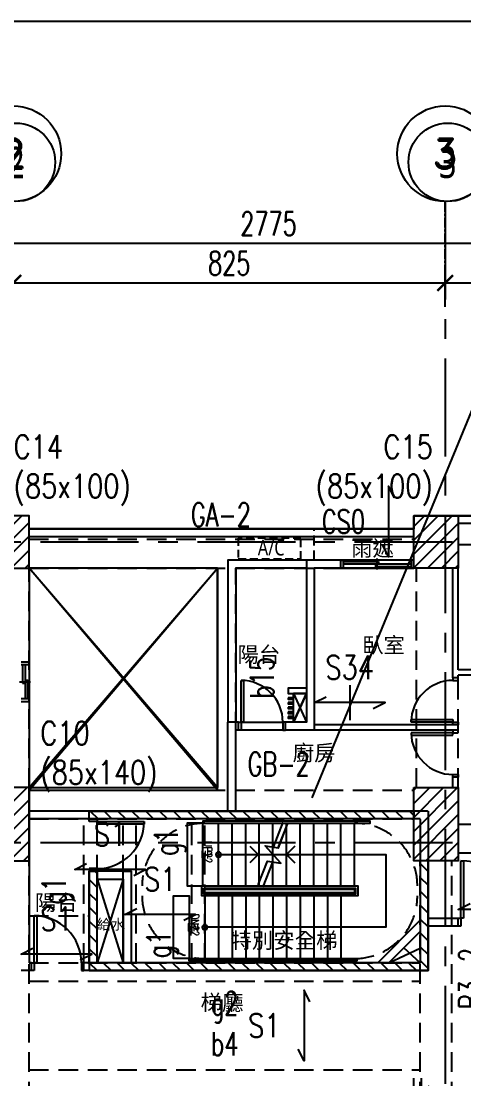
# Model space of a CAD drawing. Header units: millimetres. Extents: x -3377 to 119122, y -22007 to 15479.
# Drawn here: x 65267 to 66112, y 5737 to 7760 of the extents above; entities that cross this region are included whole.
import ezdxf
from ezdxf import colors
from ezdxf.entities.mleader import LeaderData, LeaderLine
from ezdxf.enums import TextEntityAlignment as Align
from ezdxf.math import Vec2, Vec3

# ---------------------------------------------------------------- set-up
doc = ezdxf.new("R2010")
doc.units = ezdxf.units.MM
doc.header["$LTSCALE"] = 150
doc.header["$MEASUREMENT"] = 0
for name, pattern in [('11', [0.15, 0.1, -0.05]), ('CENTER', [2, 1.25, -0.25, 0.25, -0.25]), ('CONTINOUS', [0]), ('HIDDEN', [0.375, 0.25, -0.125]), ('HIDDEN2', [0.1875, 0.125, -0.0625]), ('HIDDENX2', [0.75, 0.5, -0.25])]:
    doc.linetypes.add(name, pattern=pattern)
doc.layers.get('0').update_dxf_attribs({"plot": 0})
for name, color, linetype in [('ASSLN', 8, 'Continuous'), ('COL', 1, 'Continuous'), ('Col-Line', 8, 'CENTER'), ('GRID', 5, 'CENTER'), ('OPEN', 4, 'Continuous'), ('OTHER', 4, 'Continuous'), ('S-COL', 7, 'Continuous'), ('S-COLB', 4, 'HIDDEN'), ('S-CONCWALL', 30, 'Continuous'), ('S-DIM', 2, 'Continuous'), ('S-GRID', 1, 'CENTER'), ('S-GRID-DIM', 2, 'Continuous'), ('S-GRID-T', 3, 'Continuous'), ('S-HATCH-COL', 13, 'Continuous'), ('S-HATCH-CONCWALL', 161, 'Continuous'), ('S-OPEN', 13, 'Continuous'), ('S-RCBMB', 3, 'HIDDEN'), ('S-RCBMG', 2, 'HIDDEN'), ('S-SLAB', 5, 'Continuous'), ('S-SLABT', 2, 'Continuous'), ('S-STAIR', 1, 'Continuous'), ('S-TEXTB', 3, 'Continuous'), ('S-TEXTC', 3, 'Continuous'), ('S-TEXTG', 2, 'Continuous'), ('STAIR', 4, 'Continuous'), ('TEXT', 2, 'Continuous'), ('WALL', 2, 'Continuous'), ('WALL2', 3, 'Continuous'), ('WALL3', 4, 'Continuous')]:
    doc.layers.add(name, color=color, linetype=linetype)
for name, color, linetype, plot in [('S-ARCH', 252, 'Continuous', False), ('S-CLOUD_20220217(結構依建築圖2022-0216修改)', 4, 'Continuous', False), ('機電', 11, 'Continuous', False)]:
    doc.layers.add(name, color=color, linetype=linetype, plot=plot)
doc.styles.add('3E', font='simplex.shx', dxfattribs={"width": 0.8, "height": 45, "bigfont": 'dayus.shx'})
doc.styles.add('C1', font='', dxfattribs={"bigfont": 'japanese.shx'})
doc.styles.add('CD2', font='romand', dxfattribs={"height": 15})
doc.styles.add('CHINA', font='romans.shx', dxfattribs={"width": 0.8, "bigfont": 'china.shx'})
doc.styles.add('CS4', font='romans.shx', dxfattribs={"width": 0.7, "height": 45, "bigfont": 'lsp.shx'})
doc.styles.add('HH', font='')
doc.styles.add('LSP', font='SIMPLEX.shx', dxfattribs={"width": 0.8, "bigfont": 'lsp.shx'})
doc.styles.get('C1').set_extended_font_data('微軟正黑體')
doc.styles.get('HH').set_extended_font_data('Microsoft JhengHei')
doc.dimstyles.new('DIM150', dxfattribs={"dimscale": 15, "dimtxt": 3, "dimasz": 2, "dimexe": 2, "dimexo": 2, "dimgap": 1, "dimtad": 1, "dimdec": 1, "dimdsep": 46, "dimtxsty": 'CS4', "dimblk1": 'ARCHTICK', "dimblk2": 'ARCHTICK', "dimsah": 1, "dimcen": 2, "dimdle": 2, "dimadec": 0, "dimazin": 0, "dimtfac": 1, "dimtdec": 1, "dimtmove": 0, "dimatfit": 3, "dimldrblk": 'TAA', "dimfxl": 0, "dimtolj": 1, "dimarcsym": 0})

# ---------------------------------------------------------------- blocks, each defined once
blk = doc.blocks.new('SG1')
at = {"layer": 'S-GRID-T'}
blk.add_circle((0, 6.09375), 6.09375, dxfattribs=at)
at = {"layer": 'S-GRID-T', "style": 'CD2'}
blk.add_attdef('GRID-BUB', text='', height=3.75, dxfattribs=at).set_placement((0, 6.09375), align=Align.MIDDLE_CENTER)
blk = doc.blocks.new('_ARCHTICK')
at = {"color": 0, "linetype": 'ByBlock', "const_width": 0.15}
blk.add_lwpolyline([(-0.5, -0.5), (0.5, 0.5)], dxfattribs=at)
blk = doc.blocks.new('*D71')
at = {"layer": 'DEFPOINTS', "color": 0, "transparency": 16777216}
for p in [(-5535.9, -424.9), (-8310.9, -500.6), (-5535.9, -500.6)]:
    blk.add_point(p, dxfattribs=at)
at = {"layer": 'S-GRID-DIM', "color": 0, "lineweight": -2, "transparency": 16777216}
for p, q in [((-8310.9, -470.6), (-8310.9, -394.9)), ((-5535.9, -470.6), (-5535.9, -394.9)), ((-8340.9, -424.9), (-5505.9, -424.9))]:
    blk.add_line(p, q, dxfattribs=at)
at = {"layer": 'S-GRID-DIM', "color": 0, "lineweight": -2, "transparency": 16777216, "xscale": 30, "yscale": 30, "zscale": 30, "rotation": 180}
blk.add_blockref('_ARCHTICK', (-8310.9, -424.9), dxfattribs=at)
at = {"layer": 'S-GRID-DIM', "color": 0, "lineweight": -2, "transparency": 16777216, "xscale": 30, "yscale": 30, "zscale": 30}
blk.add_blockref('_ARCHTICK', (-5535.9, -424.9), dxfattribs=at)
at = {"layer": 'S-GRID-DIM', "color": 0, "transparency": 16777216, "insert": (-6923.4, -387.4), "char_height": 45, "attachment_point": 5, "style": 'CS4'}
blk.add_mtext('\\A1;2775', dxfattribs=at)
blk = doc.blocks.new('TAA')
at = {"linetype": 'Continuous'}
blk.add_line((0, 0), (-1.663, 0), dxfattribs=at)
blk.add_solid([(-1.5, -0.25), (-1.5, 0.25), (0, 0)], dxfattribs=at)
blk = doc.blocks.new('*D72')
at = {"layer": 'DEFPOINTS', "color": 0, "transparency": 16777216}
for p in [(-7410.9, -500.6), (-8310.9, -576.2), (-7410.9, -576.2)]:
    blk.add_point(p, dxfattribs=at)
at = {"layer": 'S-GRID-DIM', "color": 0, "lineweight": -2, "transparency": 16777216}
for p, q in [((-8310.9, -546.2), (-8310.9, -470.6)), ((-7410.9, -546.2), (-7410.9, -470.6)), ((-8340.9, -500.6), (-7380.9, -500.6))]:
    blk.add_line(p, q, dxfattribs=at)
at = {"layer": 'S-GRID-DIM', "color": 0, "lineweight": -2, "transparency": 16777216, "xscale": 30, "yscale": 30, "zscale": 30, "rotation": 180}
blk.add_blockref('_ARCHTICK', (-8310.9, -500.6), dxfattribs=at)
at = {"layer": 'S-GRID-DIM', "color": 0, "lineweight": -2, "transparency": 16777216, "xscale": 30, "yscale": 30, "zscale": 30}
blk.add_blockref('_ARCHTICK', (-7410.9, -500.6), dxfattribs=at)
at = {"layer": 'S-GRID-DIM', "color": 0, "transparency": 16777216, "insert": (-7860.9, -463.1), "char_height": 45, "attachment_point": 5, "style": 'CS4'}
blk.add_mtext('\\A1;900', dxfattribs=at)
blk = doc.blocks.new('*D73')
at = {"layer": 'DEFPOINTS', "color": 0, "transparency": 16777216}
for p in [(-6585.9, -500.6), (-7410.9, -576.2), (-6585.9, -576.2)]:
    blk.add_point(p, dxfattribs=at)
at = {"layer": 'S-GRID-DIM', "color": 0, "lineweight": -2, "transparency": 16777216}
for p, q in [((-7410.9, -546.2), (-7410.9, -470.6)), ((-6585.9, -546.2), (-6585.9, -470.6)), ((-7440.9, -500.6), (-6555.9, -500.6))]:
    blk.add_line(p, q, dxfattribs=at)
at = {"layer": 'S-GRID-DIM', "color": 0, "lineweight": -2, "transparency": 16777216, "xscale": 30, "yscale": 30, "zscale": 30, "rotation": 180}
blk.add_blockref('_ARCHTICK', (-7410.9, -500.6), dxfattribs=at)
at = {"layer": 'S-GRID-DIM', "color": 0, "lineweight": -2, "transparency": 16777216, "xscale": 30, "yscale": 30, "zscale": 30}
blk.add_blockref('_ARCHTICK', (-6585.9, -500.6), dxfattribs=at)
at = {"layer": 'S-GRID-DIM', "color": 0, "transparency": 16777216, "insert": (-6998.4, -463.1), "char_height": 45, "attachment_point": 5, "style": 'CS4'}
blk.add_mtext('\\A1;825', dxfattribs=at)
blk = doc.blocks.new('*D74')
at = {"layer": 'DEFPOINTS', "color": 0, "transparency": 16777216}
for p in [(-5535.9, -500.6), (-6585.9, -576.2), (-5535.9, -576.2)]:
    blk.add_point(p, dxfattribs=at)
at = {"layer": 'S-GRID-DIM', "color": 0, "lineweight": -2, "transparency": 16777216}
for p, q in [((-6585.9, -546.2), (-6585.9, -470.6)), ((-5535.9, -546.2), (-5535.9, -470.6)), ((-6615.9, -500.6), (-5505.9, -500.6))]:
    blk.add_line(p, q, dxfattribs=at)
at = {"layer": 'S-GRID-DIM', "color": 0, "lineweight": -2, "transparency": 16777216, "xscale": 30, "yscale": 30, "zscale": 30, "rotation": 180}
blk.add_blockref('_ARCHTICK', (-6585.9, -500.6), dxfattribs=at)
at = {"layer": 'S-GRID-DIM', "color": 0, "lineweight": -2, "transparency": 16777216, "xscale": 30, "yscale": 30, "zscale": 30}
blk.add_blockref('_ARCHTICK', (-5535.9, -500.6), dxfattribs=at)
at = {"layer": 'S-GRID-DIM', "color": 0, "transparency": 16777216, "insert": (-6060.9, -463.1), "char_height": 45, "attachment_point": 5, "style": 'CS4'}
blk.add_mtext('\\A1;1050', dxfattribs=at)
blk = doc.blocks.new('COL(2F-16F)')
for points in [[(-7380.9, -945.9), (-7465.9, -945.9), (-7465.9, -1045.9), (-7380.9, -1045.9)], [(-6645.9, -945.9), (-6560.9, -945.9), (-6560.9, -1045.9), (-6645.9, -1045.9)], [(-7380.9, -1465.9), (-7465.9, -1465.9), (-7465.9, -1605.9), (-7380.9, -1605.9)], [(-6645.9, -1465.9), (-6560.9, -1465.9), (-6560.9, -1605.9), (-6645.9, -1605.9)]]:
    blk.add_lwpolyline(points, close=True)
blk = doc.blocks.new('WALL(2F-14F)')
for points in [[(-7265.9, -1510.9), (-6645.9, -1510.9), (-6645.9, -1525.9), (-7265.9, -1525.9)], [(-7395.9, -2430.9), (-7380.9, -2430.9), (-7380.9, -2835.9), (-7395.9, -2835.9)]]:
    blk.add_lwpolyline(points, close=True)
for points in [[(-6633.4, -1800.9), (-7250.9, -1800.9), (-7250.9, -1625.9), (-7265.9, -1625.9), (-7265.9, -1815.9), (-6618.4, -1815.9), (-6618.4, -1605.9), (-6633.4, -1605.9)], [(-6633.4, -1605.9), (-6633.4, -1800.9)], [(-7380.9, -2290.9), (-7380.9, -2145.9), (-7125.9, -2145.9), (-7125.9, -2203.4), (-7110.9, -2203.4), (-7110.9, -2130.9), (-7395.9, -2130.9), (-7395.9, -2290.9), (-7380.9, -2290.9)], [(-6630.9, -2290.9), (-6630.9, -2145.9), (-6900.9, -2145.9), (-6900.9, -2210.9), (-6885.9, -2210.9), (-6885.9, -2160.9), (-6645.9, -2160.9), (-6645.9, -2290.9), (-6630.9, -2290.9)], [(-7380.9, -2385.9), (-7110.9, -2385.9), (-7110.9, -2313.4), (-7125.9, -2313.4), (-7125.9, -2370.9), (-7380.9, -2370.9), (-7380.9, -2385.9)], [(-7350.9, -2875.9), (-7125.9, -2875.9), (-7125.9, -2485.9), (-7110.9, -2485.9), (-7110.9, -2890.9), (-7350.9, -2890.9), (-7350.9, -2875.9)]]:
    blk.add_lwpolyline(points)
at = {"elevation": 1.1}
blk.add_lwpolyline([(-6645.9, -2370.9), (-6885.9, -2370.9), (-6885.9, -2320.9), (-6900.9, -2320.9), (-6900.9, -2385.9), (-6645.9, -2385.9), (-6645.9, -2370.9)], dxfattribs=at)
blk = doc.blocks.new('*D130')
at = {"layer": 'DEFPOINTS', "color": 0, "transparency": 16777216}
for p in [(66031.5, 5708.4), (66016.5, 5599.2), (66031.5, 5599.2)]:
    blk.add_point(p, dxfattribs=at)
at = {"layer": 'S-DIM', "color": 0, "lineweight": -2, "transparency": 16777216}
for p, q in [((66016.5, 5629.2), (66016.5, 5738.4)), ((66031.5, 5629.2), (66031.5, 5738.4)), ((66016.5, 5708.4), (65986.5, 5708.4)), ((66016.5, 5708.4), (66031.5, 5708.4)), ((66031.5, 5708.4), (66367.8, 5708.4))]:
    blk.add_line(p, q, dxfattribs=at)
at = {"layer": 'S-DIM', "color": 0, "lineweight": -2, "transparency": 16777216, "xscale": 30, "yscale": 30, "zscale": 30}
blk.add_blockref('_ARCHTICK', (66016.5, 5708.4), dxfattribs=at)
at = {"layer": 'S-DIM', "color": 0, "lineweight": -2, "transparency": 16777216, "xscale": 30, "yscale": 30, "zscale": 30, "rotation": 180}
blk.add_blockref('_ARCHTICK', (66031.5, 5708.4), dxfattribs=at)
at = {"layer": 'S-DIM', "color": 0, "transparency": 16777216, "char_height": 45, "attachment_point": 5, "style": 'CS4'}
for s, insert in [('\\A1;RC牆(TYP.)', (66237.9, 5757.7)), ('\\A1;W(15)', (66237.9, 5659.1))]:
    blk.add_mtext(s, dxfattribs=dict(at, insert=insert))
blk = doc.blocks.new('_PStStr')
blk.add_circle((0, 0), 0.05)
blk = doc.blocks.new('STAIR(2F-16F)')
for p, q in [((-7018.9, -1653.9, -0.5), (-7018.9, -1533.9, -0.5)), ((-6992.9, -1653.9), (-6992.9, -1533.9)), ((-6966.9, -1653.9), (-6966.9, -1533.9)), ((-6940.9, -1653.9), (-6940.9, -1533.9)), ((-6914.9, -1653.9), (-6914.9, -1533.9)), ((-6896.2, -1532.1), (-6914.7, -1579.6)), ((-6888.9, -1653.9), (-6888.9, -1533.9)), ((-6862.9, -1653.9), (-6862.9, -1533.9)), ((-6836.9, -1653.9), (-6836.9, -1533.9)), ((-6810.9, -1653.9), (-6810.9, -1533.9)), ((-6784.9, -1653.9), (-6784.9, -1533.9)), ((-6758.9, -1653.9), (-6758.9, -1533.9)), ((-6933.6, -1655.7), (-6915.1, -1608.2)), ((-7044.9, -1672.9), (-7044.9, -1792.9)), ((-7018.9, -1672.9, 0.5), (-7018.9, -1792.9, 0.5)), ((-6992.9, -1672.9, 0.5), (-6992.9, -1792.9, 0.5)), ((-6966.9, -1672.9, 0.5), (-6966.9, -1792.9, 0.5)), ((-6940.9, -1672.9, 0.5), (-6940.9, -1792.9, 0.5)), ((-6914.9, -1672.9, 0.5), (-6914.9, -1792.9, 0.5)), ((-6888.9, -1672.9, 0.5), (-6888.9, -1792.9, 0.5)), ((-6862.9, -1672.9, 0.5), (-6862.9, -1792.9, 0.5)), ((-6836.9, -1672.9, 0.5), (-6836.9, -1792.9, 0.5)), ((-6810.9, -1672.9, 0.5), (-6810.9, -1792.9, 0.5)), ((-6784.9, -1672.9, 0.5), (-6784.9, -1792.9, 0.5)), ((-7185.9, -2563.9), (-7185.9, -2815.9)), ((-7382.7, -2689.6), (-7335.1, -2708.6)), ((-7259, -2727.3), (-7306.6, -2708.2)), ((-7320.9, -2815.9), (-7320.9, -2736.9)), ((-7185.9, -2815.9), (-7320.9, -2815.9))]:
    blk.add_line(p, q)
at = {"linetype": 'CONTINOUS'}
for p, q in [((-7260.9, -2563.9), (-7380.9, -2563.9)), ((-7260.9, -2563.9), (-7260.9, -2674.9)), ((-7245.9, -2563.9), (-7260.9, -2563.9)), ((-7255.9, -2568.9), (-7255.9, -2676.2)), ((-7250.9, -2568.9), (-7255.9, -2568.9)), ((-7250.9, -2750.9), (-7250.9, -2568.9)), ((-7245.9, -2563.9), (-7125.9, -2563.9)), ((-7245.9, -2755.9), (-7245.9, -2563.9)), ((-7260.9, -2587.9), (-7380.9, -2587.9)), ((-7245.9, -2587.9), (-7125.9, -2587.9)), ((-7260.9, -2611.9), (-7380.9, -2611.9)), ((-7245.9, -2611.9), (-7125.9, -2611.9)), ((-7260.9, -2635.9), (-7380.9, -2635.9)), ((-7245.9, -2635.9), (-7125.9, -2635.9)), ((-7260.9, -2659.9), (-7380.9, -2659.9)), ((-7245.9, -2659.9), (-7125.9, -2659.9)), ((-7260.9, -2683.9), (-7380.9, -2683.9)), ((-7260.9, -2683.9), (-7380.9, -2683.9)), ((-7260.9, -2674.9), (-7260.9, -2755.9)), ((-7255.9, -2676.2), (-7255.9, -2750.9)), ((-7245.9, -2683.9), (-7125.9, -2683.9)), ((-7245.9, -2683.9), (-7125.9, -2683.9)), ((-7260.9, -2707.9), (-7380.9, -2707.9)), ((-7245.9, -2707.9), (-7125.9, -2707.9)), ((-7260.9, -2731.9), (-7380.9, -2731.9)), ((-7260.9, -2731.9), (-7380.9, -2731.9)), ((-7255.9, -2750.9), (-7250.9, -2750.9)), ((-7245.9, -2731.9), (-7125.9, -2731.9)), ((-7245.9, -2731.9), (-7125.9, -2731.9)), ((-7260.9, -2755.9), (-7380.9, -2755.9)), ((-7260.9, -2755.9), (-7245.9, -2755.9)), ((-7245.9, -2755.9), (-7125.9, -2755.9))]:
    blk.add_line(p, q, dxfattribs=at)
for points, elevation in [([(-7048.9, -1533.9), (-6728.9, -1533.9), (-6728.9, -1529.9), (-7048.9, -1529.9)], -0.5), ([(-7074.9, -1792.9), (-6754.9, -1792.9), (-6754.9, -1796.9), (-7074.9, -1796.9)], 0.5)]:
    blk.add_lwpolyline(points, close=True, dxfattribs=dict(elevation=elevation))
for points in [[(-6942.9, -1652.1), (-6925.2, -1606.7), (-6899.9, -1610.5), (-6929.9, -1577.3), (-6904.5, -1581.2), (-6886.8, -1535.7)], [(-7018.9, -1593.9), (-7018.9, -1593.9), (-6698.9, -1593.9), (-6698.9, -1732.9), (-7044.9, -1732.9)], [(-6959.2, -1578), (-6943.3, -1593.9), (-6959.2, -1609.8)], [(-6873, -1578), (-6888.9, -1593.9), (-6873, -1609.8)], [(-7050.9, -1653.9), (-6752.9, -1653.9), (-6752.9, -1672.9), (-7050.9, -1672.9), (-7050.9, -1653.9), (-7050.9, -1653.9)], [(-7380.9, -2563.9), (-7380.9, -2755.9)], [(-7320.9, -2678.9), (-7320.9, -2563.9)], [(-7125.9, -2755.9), (-7125.9, -2563.9)], [(-7379, -2679.3), (-7333.5, -2697.5), (-7337.6, -2722.8), (-7304.2, -2693.1), (-7308.2, -2718.4), (-7262.7, -2736.6)], [(-7345.7, -2670.9), (-7320.9, -2678.9), (-7296.1, -2670.9)], [(-7345.7, -2675.9), (-7320.9, -2683.9), (-7296.1, -2675.9)], [(-7345.7, -2740), (-7320.9, -2731.9), (-7296.1, -2740)], [(-7345.7, -2745), (-7320.9, -2736.9), (-7296.1, -2745)]]:
    blk.add_lwpolyline(points)
for points in [[(-7046.9, -1657.9), (-6756.9, -1657.9), (-6756.9, -1668.9), (-7046.9, -1668.9)], [(-7044.9, -1659.9), (-6758.9, -1659.9), (-6758.9, -1666.9), (-7044.9, -1666.9)]]:
    blk.add_lwpolyline(points, close=True)
for centre in [(-7320.9, -2563.9), (-7185.9, -2563.9)]:
    blk.add_circle(centre, 5)
at = {"linetype": 'HIDDEN'}
for centre, start, end in [((-7044.9, -1653.9), 90, 180), ((-6758.9, -1653.9, 0.5), 0, 90), ((-7044.9, -1672.9, 0.5), 180, 270), ((-6758.9, -1672.9, 1.1), 270, 0)]:
    blk.add_arc(centre, 120, start, end, dxfattribs=at)
at = {"linetype": 'HIDDENX2'}
for centre, start, end in [((-7260.9, -2563.9), 90.0007, 179.9999), ((-7245.9, -2563.9), 0.0001, 89.9993), ((-7260.9, -2755.9), 180.0008, 270.0033), ((-7245.9, -2755.9), 269.9967, 359.9992)]:
    blk.add_arc(centre, 120, start, end, dxfattribs=at)
at = {"extrusion": (0, 0, -1), "xscale": 100.0331502916424, "yscale": 100.0331502916424, "zscale": -1.000331502916421, "rotation": 90}
for p in [(7018.9, -1593.9), (7044.9, -1732.9)]:
    blk.add_blockref('_PStStr', p, dxfattribs=at)
at = {"style": 'CHINA', "width": 0.8}
for s, p in [('UP', (-7053.1, -1601.6, -0.5)), ('DN', (-7079.1, -1740.6)), ('UP', (-7331.9, -2551.2)), ('DN', (-7196.9, -2551.2))]:
    blk.add_text(s, height=15, dxfattribs=at).set_placement(p)
blk = doc.blocks.new('DwFm')
blk.add_lwpolyline([(-12110.4, 0), (0, 0), (0, -7760.1), (-12110.4, -7760.1)], close=True)
blk = doc.blocks.new('A$C536C7597')
at = {"color": 252}
for p, q in [((-820, 1320), (-85, 1320)), ((-820, 1305), (-85, 1305)), ((-460, 1245), (-820, 1245)), ((-460, 825), (-820, 1245)), ((-820, 825), (-460, 1245)), ((-460, 1245), (-460, 825)), ((-820, 825), (-460, 825)), ((-690, 650), (-640, 490)), ((-640, 650), (-690, 490)), ((-132.5, 490), (-72.5, 517.9)), ((-72.5, 490), (-103.8, 518.7))]:
    blk.add_line(p, q, dxfattribs=at)
at = {"color": 252, "linetype": 'HIDDEN2'}
blk.add_line((-275, 1260), (-275, 1320), dxfattribs=at)
at = {"color": 252, "linetype": 'HIDDEN'}
blk.add_line((-820, 580), (-705, 580), dxfattribs=at)
at = {"color": 252}
blk.add_lwpolyline([(-315, 950), (-315, 1005), (-290, 1005), (-290, 950), (-315, 950), (-290, 1005), (-315, 1005), (-290, 950)], dxfattribs=at)
at = {"color": 252, "linetype": 'HIDDEN'}
for centre, start, end in [((-484, 637, 1.1), 90, 180), ((-198, 637, 1.6), 0, 90), ((-484, 618, 1.6), 180, 270), ((-198, 618, 2.1), 270, 0)]:
    blk.add_arc(centre, 120, start, end, dxfattribs=at)
at = {"layer": 'ASSLN', "color": 252}
for points in [[(-325, 997), (-325, 994), (-315, 994), (-315, 997)], [(-325, 988), (-325, 985), (-315, 985), (-315, 988)], [(-325, 979), (-325, 976), (-315, 976), (-315, 979)], [(-325, 970), (-325, 967), (-315, 967), (-315, 970)], [(-325, 961), (-325, 958), (-315, 958), (-315, 961)]]:
    blk.add_lwpolyline(points, close=True, dxfattribs=at)
at = {"layer": 'COL', "color": 252}
for points in [[(-820, 1345), (-905, 1345), (-905, 1245), (-820, 1245)], [(-85, 1345), (0, 1345), (0, 1245), (-85, 1245)], [(-820, 825), (-905, 825), (-905, 685), (-820, 685)], [(-85, 825), (0, 825), (0, 685), (-85, 685)]]:
    blk.add_lwpolyline(points, close=True, dxfattribs=at)
at = {"layer": 'Col-Line', "color": 252, "linetype": 'ByBlock'}
for centre in [(-845, 2021), (-20, 2021)]:
    blk.add_circle(centre, 75, dxfattribs=at)
at = {"layer": 'GRID', "color": 252, "ltscale": 0.1}
blk.add_line((-25, 1746.2), (-25, 1946), dxfattribs=at)
blk.add_line((-25, 1746.2), (-25, 1946), dxfattribs=at)
at = {"layer": 'OPEN', "color": 252, "linetype": 'Continuous'}
for p, q in [((-225, 1260), (-220, 1260)), ((-220, 1260), (-220, 1245)), ((-90, 1260), (-220, 1260)), ((-220, 1257.5), (-152.5, 1257.5)), ((-155, 1242), (-155, 1263)), ((-152.5, 1257.5), (-152.5, 1252.5)), ((-85, 1260), (-90, 1260)), ((-90, 1260), (-90, 1245)), ((-220, 1245), (-225, 1245)), ((-90, 1252.5), (-220, 1252.5)), ((-220, 1245), (-90, 1245)), ((-157.5, 1247.5), (-157.5, 1252.5)), ((-90, 1247.5), (-157.5, 1247.5)), ((-90, 1245), (-85, 1245)), ((-820, 1060), (-835, 1060)), ((-832.5, 1060), (-832.5, 1025)), ((-827.5, 1060), (-827.5, 995)), ((-820, 1065), (-820, 1060)), ((-820, 1060), (-820, 995)), ((-10, 1035), (-10, 1030)), ((0, 1030), (0, 1035)), ((-838, 1027.5), (-817, 1027.5)), ((-832.5, 1025), (-827.5, 1025)), ((-822.5, 1030), (-827.5, 1030)), ((-822.5, 995), (-822.5, 1030)), ((-415, 950), (-415, 1030)), ((-415, 1030), (-410, 1030)), ((-410, 1030), (-410, 950)), ((-10, 1030), (0, 1030)), ((-820, 995), (-835, 995)), ((-820, 990), (-820, 995)), ((-90, 950), (-90, 955)), ((-90, 955), (-10, 955)), ((-10, 955), (-10, 950)), ((-420, 950), (-415, 950)), ((-415, 935), (-420, 935)), ((-415, 950), (-415, 935)), ((-415, 950), (-335, 950)), ((-410, 950), (-415, 950)), ((-335, 935), (-415, 935)), ((-330, 950), (-335, 950)), ((-335, 950), (-335, 935)), ((-335, 935), (-330, 935)), ((-10, 950), (-90, 950)), ((-10, 945), (-10, 950)), ((-10, 950), (0, 950)), ((-10, 935), (-10, 930)), ((0, 950), (0, 945)), ((0, 930), (0, 935)), ((-10, 930), (-90, 930)), ((-90, 930), (-90, 925)), ((-90, 925), (-10, 925)), ((-10, 930), (0, 930)), ((-10, 925), (-10, 930)), ((-10, 845), (-10, 850)), ((-10, 850), (0, 850)), ((0, 850), (0, 845)), ((-705, 760), (-705, 765)), ((-690, 760), (-705, 760)), ((-690, 765), (-690, 760)), ((-690, 760), (-600, 760)), ((-690, 755), (-690, 760)), ((-600, 755), (-690, 755)), ((-600, 760), (-600, 755)), ((-690, 670), (-705, 670)), ((-705, 670), (-705, 665)), ((-690, 665), (-690, 670)), ((5, 575), (5, 685)), ((5, 685), (10, 685)), ((10, 685), (10, 575)), ((-810, 490), (-810, 580)), ((-810, 580), (-805, 580)), ((-805, 580), (-805, 490)), ((0, 575), (5, 575)), ((5, 575), (5, 560)), ((10, 575), (5, 575)), ((5, 560), (0, 560)), ((-815, 490), (-810, 490)), ((-810, 490), (-810, 475)), ((-805, 490), (-810, 490)), ((-715, 490), (-720, 490)), ((-720, 490), (-720, 475)), ((-810, 475), (-815, 475)), ((-720, 475), (-715, 475))]:
    blk.add_line(p, q, dxfattribs=at)
for centre, radius, start, end in [((-415, 950), 80, 0, 90), ((-10, 950), 80, 90, 180), ((-10, 930), 80, 180, 270), ((-690, 760), 90, 270, 0), ((5, 575), 110, 0, 90), ((-810, 490), 90, 0, 90)]:
    blk.add_arc(centre, radius, start, end, dxfattribs=at)
at = {"layer": 'OTHER', "color": 252}
for p, q in [((-335.3, 758.8, 1.1), (-353.8, 711.3, 1.1)), ((-372.7, 635.2, 1.1), (-354.2, 682.7, 1.1))]:
    blk.add_line(p, q, dxfattribs=at)
blk.add_lwpolyline([(-382, 638.8), (-364.3, 684.3), (-339, 680.4), (-369, 713.6), (-343.7, 709.8), (-326, 755.2)], dxfattribs=at)
at = {"layer": 'STAIR', "color": 252}
for p, q in [((-458, 637, 0.5), (-458, 757, 0.5)), ((-432, 637, 1.1), (-432, 757, 1.1)), ((-406, 637, 1.1), (-406, 757, 1.1)), ((-380, 637, 1.1), (-380, 757, 1.1)), ((-354, 637, 1.1), (-354, 757, 1.1)), ((-328, 637, 1.1), (-328, 757, 1.1)), ((-302, 637, 1.1), (-302, 757, 1.1)), ((-276, 637, 1.1), (-276, 757, 1.1)), ((-250, 637, 1.1), (-250, 757, 1.1)), ((-224, 637, 1.1), (-224, 757, 1.1)), ((-198, 637, 1.1), (-198, 757, 1.1)), ((-484, 618, 1.1), (-484, 498, 1.1)), ((-458, 618, 1.6), (-458, 498, 1.6)), ((-432, 618, 1.6), (-432, 498, 1.6)), ((-406, 618, 1.6), (-406, 498, 1.6)), ((-380, 618, 1.6), (-380, 498, 1.6)), ((-354, 618, 1.6), (-354, 498, 1.6)), ((-328, 618, 1.6), (-328, 498, 1.6)), ((-302, 618, 1.6), (-302, 498, 1.6)), ((-276, 618, 1.6), (-276, 498, 1.6)), ((-250, 618, 1.6), (-250, 498, 1.6)), ((-224, 618, 1.6), (-224, 498, 1.6))]:
    blk.add_line(p, q, dxfattribs=at)
for points in [[(-488, 757), (-518, 757), (-518, 637), (-488, 637)], [(-514, 498), (-544, 498), (-544, 618), (-514, 618)]]:
    blk.add_lwpolyline(points, close=True, dxfattribs=at)
at = {"layer": 'STAIR', "color": 252, "lineweight": -2}
for points in [[(-488, 757), (-518, 757), (-518, 637), (-488, 637)], [(-514, 498), (-544, 498), (-544, 618), (-514, 618)]]:
    blk.add_lwpolyline(points, close=True, dxfattribs=at)
at = {"layer": 'STAIR', "color": 252}
for points, elevation in [([(-488, 757), (-168, 757), (-168, 761), (-488, 761)], 0.5), ([(-486, 633), (-196, 633), (-196, 622), (-486, 622)], 1.1), ([(-484, 631), (-198, 631), (-198, 624), (-484, 624)], 1.1), ([(-514, 498), (-194, 498), (-194, 494), (-514, 494)], 1.6)]:
    blk.add_lwpolyline(points, close=True, dxfattribs=dict(at, elevation=elevation))
at = {"layer": 'STAIR', "color": 252, "elevation": 1.1}
for points in [[(-398.4, 712.9), (-382.4, 697), (-398.4, 681.1)], [(-312.1, 712.9), (-328, 697), (-312.1, 681.1)], [(-458, 697), (-458, 697), (-138, 697), (-138, 558), (-484, 558)], [(-490, 637), (-192, 637), (-192, 618), (-490, 618), (-490, 637), (-490, 637)]]:
    blk.add_lwpolyline(points, dxfattribs=at)
at = {"layer": 'TEXT', "color": 252, "extrusion": (0, 0, -1)}
for centre in [(-458, 697, 1.1), (-484, 558, 1.1)]:
    blk.add_ellipse(centre, major_axis=(-3.54, 3.54), ratio=1, start_param=0.785398, end_param=7.068583, dxfattribs=at)
at = {"layer": 'WALL', "color": 252}
for p, q in [((970, 1345), (0, 1345)), ((970, 1330), (0, 1330)), ((-225, 1260), (-225, 1245)), ((-85, 1245), (-85, 1260)), ((-820, 1065), (-835, 1065)), ((-820, 1065), (-820, 1065)), ((-835, 990), (-820, 990)), ((-440, 780), (-440, 950)), ((-420, 950), (-440, 950)), ((-425, 780), (-425, 935)), ((-420, 935), (-425, 935)), ((-420, 935), (-420, 950)), ((-290, 950), (-330, 950)), ((-330, 935), (-330, 950)), ((-275, 935), (-330, 935)), ((-58.5, 780), (-705, 780)), ((-705, 765), (-705, 780)), ((-58.5, 780), (-57.5, 780)), ((-57.5, 780), (-57.5, 475)), ((-705, 765), (-690, 765)), ((-72.5, 765), (-690, 765)), ((-690, 765), (-690, 765)), ((-72.5, 764), (-72.5, 765)), ((-72.5, 764), (-72.5, 490)), ((-705, 490), (-705, 665)), ((-705, 665), (-690, 665)), ((-690, 490), (-690, 665)), ((-153.7, 490), (-72.5, 571.2)), ((-57.5, 575), (0, 575)), ((0, 560), (0, 575)), ((-132.5, 490), (-72.5, 550)), ((0, 560), (-57.5, 560)), ((-815, 490), (-820, 490)), ((-815, 475), (-815, 490)), ((-72.5, 490), (-715, 490)), ((-715, 475), (-715, 490)), ((-695, 490), (-680, 490)), ((-815, 475), (-835, 475)), ((-57.5, 475), (-715, 475))]:
    blk.add_line(p, q, dxfattribs=at)
for points in [[(-85, 1260), (-290, 1260), (-290, 950)], [(-820, 1245), (-820, 490)], [(-85, 1245), (-275, 1245), (-275, 935)], [(-640, 490), (-640, 665), (-625, 665), (-625, 490)]]:
    blk.add_lwpolyline(points, dxfattribs=at)
blk.add_lwpolyline([(-640, 665), (-690, 665), (-690, 650), (-640, 650)], close=True, dxfattribs=at)
at = {"layer": 'WALL2', "color": 252}
for p, q in [((-10, 1035), (-10, 1245)), ((0, 1050), (0, 1245)), ((0, 1035), (-10, 1035)), ((155, 1050), (0, 1050)), ((155, 1040), (0, 1040)), ((0, 1035), (0, 1040)), ((-10, 945), (-275, 945)), ((-10, 935), (-275, 935)), ((0, 945), (-10, 945)), ((0, 935), (-10, 935)), ((0, 935), (0, 945)), ((-10, 825), (-10, 845)), ((0, 845), (-10, 845)), ((0, 825), (0, 845))]:
    blk.add_line(p, q, dxfattribs=at)
blk.add_lwpolyline([(-290, 1015), (-325, 1015), (-325, 1005), (-290, 1005)], dxfattribs=at)
at = {"layer": 'WALL3', "color": 252}
for p, q in [((-705, 780), (-820, 780)), ((-705, 765), (-820, 765))]:
    blk.add_line(p, q, dxfattribs=at)
for points in [[(-290, 1260), (-440, 1260), (-440, 950)], [(-290, 1245), (-425, 1245), (-425, 950)]]:
    blk.add_lwpolyline(points, dxfattribs=at)
at = {"layer": '機電', "color": 252, "linetype": '11'}
blk.add_lwpolyline([(-300.4, 1262.3), (-300.4, 1302.3), (-420.4, 1302.3), (-420.4, 1262.3)], close=True, dxfattribs=at)
at = {"layer": 'Col-Line', "color": 252, "style": 'C1', "width": 0.75}
for s, p in [('2', (-845, 2021)), ('3', (-20, 2021))]:
    blk.add_text(s, height=60, dxfattribs=at).set_placement(p, align=Align.MIDDLE)
at = {"layer": 'TEXT', "color": 252, "style": 'HH'}
for s, p in [('雨遮', (-163.8, 1267.8)), ('臥室', (-142.7, 1082.4)), ('陽台', (-380.8, 1064.6)), ('廚房', (-275.3, 876.5)), ('陽台', (-767.7, 590.3)), ('特別安全梯', (-332.9, 517.8)), ('梯廳', (-451.2, 398.9))]:
    blk.add_text(s, height=30, dxfattribs=at).set_placement(p, align=Align.CENTER)
at = {"layer": 'TEXT', "color": 252, "style": 'CHINA', "width": 0.8}
for s, p in [('UP22', (-485.8, 723)), ('DN22', (-510.6, 583.6))]:
    blk.add_text(s, height=15, rotation=270, dxfattribs=at).set_placement(p)
at = {"layer": 'TEXT', "color": 252, "style": 'HH'}
blk.add_text('給水', height=20, dxfattribs=at).set_placement((-690.8, 553.5))
at = {"layer": '機電', "color": 252, "style": 'HH', "width": 0.8}
blk.add_text('A/C', height=30, dxfattribs=at).set_placement((-383, 1269))
blk = doc.blocks.new('2022-0217')
blk.add_blockref('A$C536C7597', (53991.1, -2290.9))
blk = doc.blocks.new('_None')
blk = doc.blocks.new('LINE(2)')
at = {"layer": 'S-GRID'}
for points in [[(-6585.87, -344.9), (-6585.87, -3083.41)], [(-8859.11, -995.91), (-5430.87, -995.91)], [(-8859.11, -1570.91), (-5430.87, -1570.91)]]:
    blk.add_lwpolyline(points, dxfattribs=at)
at = {"layer": 'S-GRID-T', "xscale": 15, "yscale": 15, "zscale": 15}
for p, values in [((-7410.87, -344.9), {'GRID-BUB': '2'}), ((-6585.87, -344.9), {'GRID-BUB': '3'})]:
    blk.add_blockref('SG1', p, dxfattribs=at).add_auto_attribs(values)
at = {"layer": 'S-GRID-DIM'}
for base, p1, p2, picture, middle in [((-5535.87, -424.9), (-8310.87, -500.57), (-5535.87, -500.57), '*D71', (-6923.37, -387.4)), ((-7410.87, -500.57), (-8310.87, -576.23), (-7410.87, -576.23), '*D72', (-7860.87, -463.07)), ((-6585.87, -500.57), (-7410.87, -576.23), (-6585.87, -576.23), '*D73', (-6998.37, -463.07)), ((-5535.87, -500.57), (-6585.87, -576.23), (-5535.87, -576.23), '*D74', (-6060.87, -463.07))]:
    dim = blk.add_linear_dim(base=base, p1=p1, p2=p2, dimstyle='DIM150', dxfattribs=at)
    dim.commit()
    dim.dimension.update_dxf_attribs({"geometry": picture, "text_midpoint": middle})

msp = doc.modelspace()

# ---------------------------------------------------------------- hatches: boundary and pattern name
at = {"layer": 'S-HATCH-COL'}
h = msp.add_hatch(dxfattribs=at)
h.set_pattern_fill('ANSI31', color=256, scale=150, style=0)
h.set_pattern_definition([(45, (24220.8, 0), (-13.258252, 13.258252), [])])
h.paths.add_polyline_path([(67071.53, 6239.23), (67181.53, 6239.23), (67181.53, 6139.23), (67071.53, 6139.23)])
h.paths.add_polyline_path([(67071.53, 5499.23), (67181.53, 5499.23), (67181.53, 5399.23), (67071.53, 5399.23)])
h.paths.add_polyline_path([(67071.53, 4924.23), (67181.53, 4924.23), (67181.53, 4824.23), (67071.53, 4824.23)])
h.paths.add_polyline_path([(65966.53, 4924.23), (66076.53, 4924.23), (66076.53, 4824.23), (65966.53, 4824.23)])
h.paths.add_polyline_path([(65311.53, 4924.23), (65201.53, 4924.23), (65201.53, 4824.23), (65311.53, 4824.23)])
h.paths.add_polyline_path([(64296.53, 6814.23), (64406.53, 6814.23), (64406.53, 6714.23), (64296.53, 6714.23)])
h.paths.add_polyline_path([(64296.53, 6249.23), (64406.53, 6249.23), (64406.53, 6149.23), (64296.53, 6149.23)])
h.paths.add_polyline_path([(64296.53, 5514.23), (64406.53, 5514.23), (64406.53, 5414.23), (64296.53, 5414.23)])
h.paths.add_polyline_path([(64296.53, 4924.23), (64406.53, 4924.23), (64406.53, 4824.23), (64296.53, 4824.23)])
h.paths.add_polyline_path([(65281.53, 6814.23), (65196.53, 6814.23), (65196.53, 6714.23), (65281.53, 6714.23)])
h.paths.add_polyline_path([(66016.53, 5469.23), (66101.53, 5469.23), (66101.53, 5329.23), (66016.53, 5329.23)])
h.paths.add_polyline_path([(66016.53, 6294.23), (66101.53, 6294.23), (66101.53, 6154.23), (66016.53, 6154.23)])
h.paths.add_polyline_path([(65281.53, 6294.23), (65196.53, 6294.23), (65196.53, 6154.23), (65281.53, 6154.23)])
h.paths.add_polyline_path([(65196.53, 5469.23), (65281.53, 5469.23), (65281.53, 5329.23), (65196.53, 5329.23)])
h.paths.add_polyline_path([(66016.53, 6814.23), (66101.53, 6814.23), (66101.53, 6714.23), (66016.53, 6714.23)])
h.paths.add_polyline_path([(67071.53, 6814.23), (67181.53, 6814.23), (67181.53, 6714.23), (67071.53, 6714.23)])
at = {"layer": 'S-HATCH-CONCWALL'}
h = msp.add_hatch(dxfattribs=at)
h.set_pattern_fill('ANSI31', color=256, scale=150, angle=90, style=0)
h.paths.add_polyline_path([(65266.53, 5329.23), (65281.53, 5329.23), (65281.53, 4924.23), (65266.53, 4924.23)])
h.paths.add_polyline_path([(65311.53, 4884.23), (65536.53, 4884.23), (65536.53, 5274.23), (65551.53, 5274.23), (65551.53, 4869.23), (65311.53, 4869.23)])
h.paths.add_polyline_path([(65281.53, 5374.23), (65551.53, 5374.23), (65551.53, 5446.73), (65536.53, 5446.73), (65536.53, 5389.23), (65281.53, 5389.23)])
h.paths.add_polyline_path([(65281.53, 5469.23), (65281.53, 5614.23), (65536.53, 5614.23), (65536.53, 5556.73), (65551.53, 5556.73), (65551.53, 5629.23), (65266.53, 5629.23), (65266.53, 5469.23)])
h.paths.add_polyline_path([(66031.53, 5469.23), (66031.53, 5614.23), (65761.53, 5614.23), (65761.53, 5549.23), (65776.53, 5549.23), (65776.53, 5599.23), (66016.53, 5599.23), (66016.53, 5469.23)])
edge = h.paths.add_edge_path()
edge.add_line((66016.53, 5389.23), (65776.53, 5389.23))
edge.add_line((65776.53, 5389.23), (65776.53, 5439.23))
edge.add_line((65776.53, 5439.23), (65761.53, 5439.23))
edge.add_line((65761.53, 5439.23), (65761.53, 5374.23))
edge.add_line((65761.53, 5374.23), (66016.53, 5374.23))
edge.add_line((66016.53, 5374.23), (66016.53, 5389.23))
h.paths.add_polyline_path([(65396.53, 6249.23), (66016.53, 6249.23), (66016.53, 6234.23), (65396.53, 6234.23)])
edge = h.paths.add_edge_path(flags=16)
edge.add_line((66029.03, 6154.23), (66029.03, 5959.23))
edge = h.paths.add_edge_path()
edge.add_line((66029.03, 5959.23), (65411.53, 5959.23))
edge.add_line((65411.53, 5959.23), (65411.53, 6134.23))
edge.add_line((65411.53, 6134.23), (65396.53, 6134.23))
edge.add_line((65396.53, 6134.23), (65396.53, 5944.23))
edge.add_line((65396.53, 5944.23), (66044.03, 5944.23))
edge.add_line((66044.03, 5944.23), (66044.03, 6154.23))
edge.add_line((66044.03, 6154.23), (66029.03, 6154.23))

# ---------------------------------------------------------------- linework, layer by layer
at = {"layer": 'S-OPEN'}
for p, q in [((65281.53, 6289.23), (65641.53, 6714.23)), ((65641.53, 6289.23), (65281.53, 6714.23)), ((65786.53, 6474.23), (65811.53, 6419.23)), ((65811.53, 6474.23), (65786.53, 6419.23)), ((65411.53, 6119.23), (65461.53, 5959.23)), ((65461.53, 6119.23), (65411.53, 5959.23))]:
    msp.add_line(p, q, dxfattribs=at)
for points in [[(65997.75, 5987.95), (66029.03, 5959.23)], [(65969.03, 5959.23), (66029.03, 5987.16)]]:
    msp.add_lwpolyline(points, dxfattribs=at)
at = {"layer": 'S-RCBMB'}
for p, q in [((65641.53, 6289.23), (65641.53, 6714.23)), ((65676.53, 6289.23), (65676.53, 6714.23)), ((65386.53, 5959.23, 0.54), (65386.53, 6234.23, 0.54)), ((65411.53, 5959.23, 0.54), (65411.53, 6234.23, 0.54)), ((65461.53, 5959.23, 0.54), (65461.53, 6234.23, 0.54)), ((65486.53, 5959.23, 0.54), (65486.53, 6234.23, 0.54)), ((65592.53, 5959.23), (65592.53, 6234.23)), ((65617.53, 5959.23), (65617.53, 6234.23)), ((65281.53, 5959.23, 0), (66029.03, 5959.23, 0)), ((65281.53, 5924.23, 0), (66029.03, 5924.23, 0)), ((65281.53, 5754.23, 0), (66029.03, 5754.23, 0))]:
    msp.add_line(p, q, dxfattribs=at)
at = {"layer": 'S-RCBMG'}
for p, q in [((66101.53, 6814.23, 1.07), (67071.53, 6814.23, 1.07)), ((65281.53, 6769.23), (66016.53, 6769.23)), ((66101.53, 6759.23, 1.07), (67071.53, 6759.23, 1.07)), ((65281.53, 6714.23), (66016.53, 6714.23)), ((65281.53, 6294.23), (65281.53, 6714.23)), ((66021.53, 6294.23), (66021.53, 6714.23)), ((66101.53, 6294.23), (66101.53, 6714.23)), ((65281.53, 6289.23), (66016.53, 6289.23)), ((65281.53, 6234.23), (66016.53, 6234.23)), ((66101.53, 6224.23), (67071.53, 6224.23)), ((65281.53, 5469.23), (65281.53, 6154.23)), ((66029.03, 5469.23), (66029.03, 6154.23)), ((66089.03, 5469.23), (66089.03, 6154.23)), ((66101.53, 6169.23), (67071.53, 6169.23))]:
    msp.add_line(p, q, dxfattribs=at)
at = {"layer": 'S-SLAB'}
for points in [[(67166.53, 5499.23), (67166.53, 5964.23), (67166.53, 5964.23), (67166.53, 6139.23), (67181.53, 6139.23), (67181.53, 6239.23), (67166.53, 6239.23), (67166.53, 6714.23), (67181.53, 6714.23), (67181.53, 6814.23), (66016.53, 6814.23), (66016.53, 6789.23), (65826.53, 6789.22), (65826.53, 6789.23), (65281.53, 6789.23), (65281.53, 6814.23), (65211.53, 6814.23)], [(65969.03, 5959.23), (66029.03, 6019.23), (66029.03, 5959.23), (65969.03, 5959.23)]]:
    msp.add_lwpolyline(points, dxfattribs=at)
for points in [[(65281.53, 6289.23), (65641.53, 6289.23), (65641.53, 6714.23), (65281.53, 6714.23)], [(65786.53, 6474.23), (65811.53, 6474.23), (65811.53, 6419.23), (65786.53, 6419.23)], [(65411.53, 6119.23), (65461.53, 6119.23), (65461.53, 5959.23), (65411.53, 5959.23)]]:
    msp.add_lwpolyline(points, close=True, dxfattribs=at)
at = {"layer": 'S-SLABT', "color": 1}
msp.add_line((65894.24, 6490.48), (65894.24, 6422.98), dxfattribs=at)
for points in [[(65979.71, 6848.25), (65968.46, 6870.75), (65968.46, 6735.75), (65957.21, 6758.25)], [(65939.24, 6445.48), (65961.74, 6456.73), (65826.74, 6456.73), (65849.24, 6467.98)], [(65481.53, 6126.42), (65504.03, 6137.67), (65369.03, 6137.67), (65391.53, 6148.92)], [(66214.03, 6049.91), (66236.53, 6061.16), (66101.53, 6061.16), (66124.03, 6072.41)]]:
    msp.add_lwpolyline(points, dxfattribs=at)
for points, elevation in [([(65577.24, 6040.48), (65599.74, 6051.73), (65464.74, 6051.73), (65487.24, 6062.98)], 0.54), ([(65379.03, 5964.69), (65401.53, 5975.94), (65266.53, 5975.94), (65289.03, 5987.19)], 0), ([(65818.27, 5884.23), (65807.02, 5906.73), (65807.02, 5771.73), (65795.77, 5794.23)], 0)]:
    msp.add_lwpolyline(points, dxfattribs=dict(at, elevation=elevation))

# ---------------------------------------------------------------- block references
msp.add_blockref('DwFm', (72662.4, 7760.14))
at = {"layer": 'S-ARCH'}
msp.add_blockref('2022-0217', (12110.4, 7760.14), dxfattribs=at)
at = {"layer": 'S-COL'}
msp.add_blockref('COL(2F-16F)', (72662.4, 7760.14), dxfattribs=at)
at = {"layer": 'S-COLB'}
msp.add_blockref('COL(2F-16F)', (72662.4, 7760.14), dxfattribs=at)
at = {"layer": 'S-CONCWALL'}
msp.add_blockref('WALL(2F-14F)', (72662.4, 7760.14), dxfattribs=at)
at = {"layer": 'S-GRID'}
msp.add_blockref('LINE(2)', (72662.4, 7760.14), dxfattribs=at)
at = {"layer": 'S-STAIR'}
msp.add_blockref('STAIR(2F-16F)', (72662.4, 7760.14), dxfattribs=at)

# ---------------------------------------------------------------- texts
at = {"layer": 'S-SLABT', "color": 2}
for s, style, width, p in [('CS0', 'CS4', 0.7, (65923.46, 6780.75)), ('S1', '3E', 0.8, (65762.02, 5816.73, 0))]:
    msp.add_text(s, height=45, dxfattribs=dict(at, style=style, width=width)).set_placement(p, align=Align.RIGHT)
at = {"layer": 'S-SLABT', "color": 2, "style": '3E', "width": 0.8}
for s, p in [('S34', (65894.24, 6501.73)), ('S1', (65436.53, 6182.67)), ('S1', (65532.24, 6096.73, 0.54)), ('S1', (65334.03, 6020.94, 0))]:
    msp.add_text(s, height=45, dxfattribs=at).set_placement(p, align=Align.CENTER)
at = {"layer": 'S-TEXTB', "linetype": 'Continuous', "style": 'CS4', "width": 0.7}
msp.add_text('b15', height=45, rotation=90, dxfattribs=at).set_placement((65726.53, 6504.23), align=Align.MIDDLE)
at = {"layer": 'S-TEXTB', "style": 'CS4', "width": 0.7}
for p in [(65551.12, 6189.7, -0.54), (65336.53, 6096.73), (65536.53, 5993.85)]:
    msp.add_text('g1', height=45, rotation=90, dxfattribs=at).set_placement(p, align=Align.MIDDLE)
at = {"layer": 'S-TEXTB', "linetype": 'Continuous', "style": 'CS4', "width": 0.7}
for s, p in [('g2', (65655.28, 5874.23, 0)), ('b4', (65655.28, 5804.23))]:
    msp.add_text(s, height=45, dxfattribs=at).set_placement(p, align=Align.MIDDLE)
at = {"layer": 'S-TEXTC', "style": 'CS4', "width": 0.8}
for s, p in [('C14', (65252.23, 6923.53)), ('(85x100)', (65252.23, 6848.53)), ('C10', (65303.3, 6375.89)), ('(85x140)', (65303.3, 6300.89))]:
    msp.add_text(s, height=45, dxfattribs=at).set_placement(p)
for s, p in [('C15', (66052.89, 6923.53)), ('(85x100)', (66052.89, 6848.53))]:
    msp.add_text(s, height=45, dxfattribs=at).set_placement(p, align=Align.RIGHT)
at = {"layer": 'S-TEXTG', "style": 'CS4', "width": 0.7}
msp.add_text('GA-2', height=45, dxfattribs=at).set_placement((65648.14, 6816.18), align=Align.MIDDLE)
msp.add_text('GB-2', height=45, dxfattribs=at).set_placement((65699.03, 6339.23, 0), align=Align.MIDDLE_LEFT)
at = {"layer": 'S-TEXTG', "insert": (66159.03, 5929.02), "char_height": 45, "attachment_point": 5, "rotation": 90, "line_spacing_factor": 0.7, "style": 'CS4'}
msp.add_mtext('{\\W0.7;B3-2\\P(60x100)}', dxfattribs=at)

# ---------------------------------------------------------------- dimensions: what is measured, and where the dimension line sits
at = {"layer": 'S-DIM'}
dim = msp.add_linear_dim(base=(66031.53, 5708.37), p1=(66016.53, 5599.23), p2=(66031.53, 5599.23), text='RC牆(TYP.)\\XW(<>)', dimstyle='DIM150', dxfattribs=at)
dim.commit()
dim.dimension.update_dxf_attribs({"geometry": '*D130', "text_midpoint": (66237.89, 5708.37), "dimtype": 160})

# ---------------------------------------------------------------- leaders
at = {"layer": 'S-CLOUD_20220217(結構依建築圖2022-0216修改)'}
ml = msp.add_multileader_mtext('Standard', dxfattribs=at)
ml.set_content('樓梯牆修正範圍', color=256, style='LSP')
ml.set_leader_properties(color=256)
ml.set_arrow_properties(name='NONE')
ml.build(insert=Vec2(0, 0))
ml.multileader.update_dxf_attribs({"text_left_attachment_type": 2, "text_right_attachment_type": 2, "dogleg_length": 3, "arrow_head_size": 30, "scale": 15})
ctx = ml.context
ctx.base_point, ctx.scale, ctx.char_height, ctx.arrow_head_size, ctx.landing_gap_size, ctx.plane_origin = Vec3(66223.99, 7140.52), 15, 45, 30, 30, Vec3(65822.43, 6274.38)
ctx.left_attachment, ctx.right_attachment = 2, 2
notes = []
notes.append((ctx, [(0, (1, 1, 0), (66178.99, 7140.52), (1, 0), 45, [(0, [(65822.43, 6274.38)], 0, [])])]))
ctx.mtext.insert, ctx.mtext.flow_direction = Vec3(66253.99, 7169.5), 5
for ctx, leaders in notes:
    for number, flags, end, landing, length, lines in leaders:
        leader = LeaderData()
        leader.index, (leader.has_last_leader_line, leader.has_dogleg_vector, leader.attachment_direction) = number, flags
        leader.last_leader_point, leader.dogleg_vector, leader.dogleg_length = Vec3(end), Vec3(landing), length
        for number, points, colour, breaks in lines:
            line = LeaderLine()
            line.index, line.vertices, line.color, line.breaks = number, Vec3.list(points), colors.encode_raw_color(colour), breaks
            leader.lines.append(line)
        ctx.leaders.append(leader)

doc.saveas('drawing.dxf')
